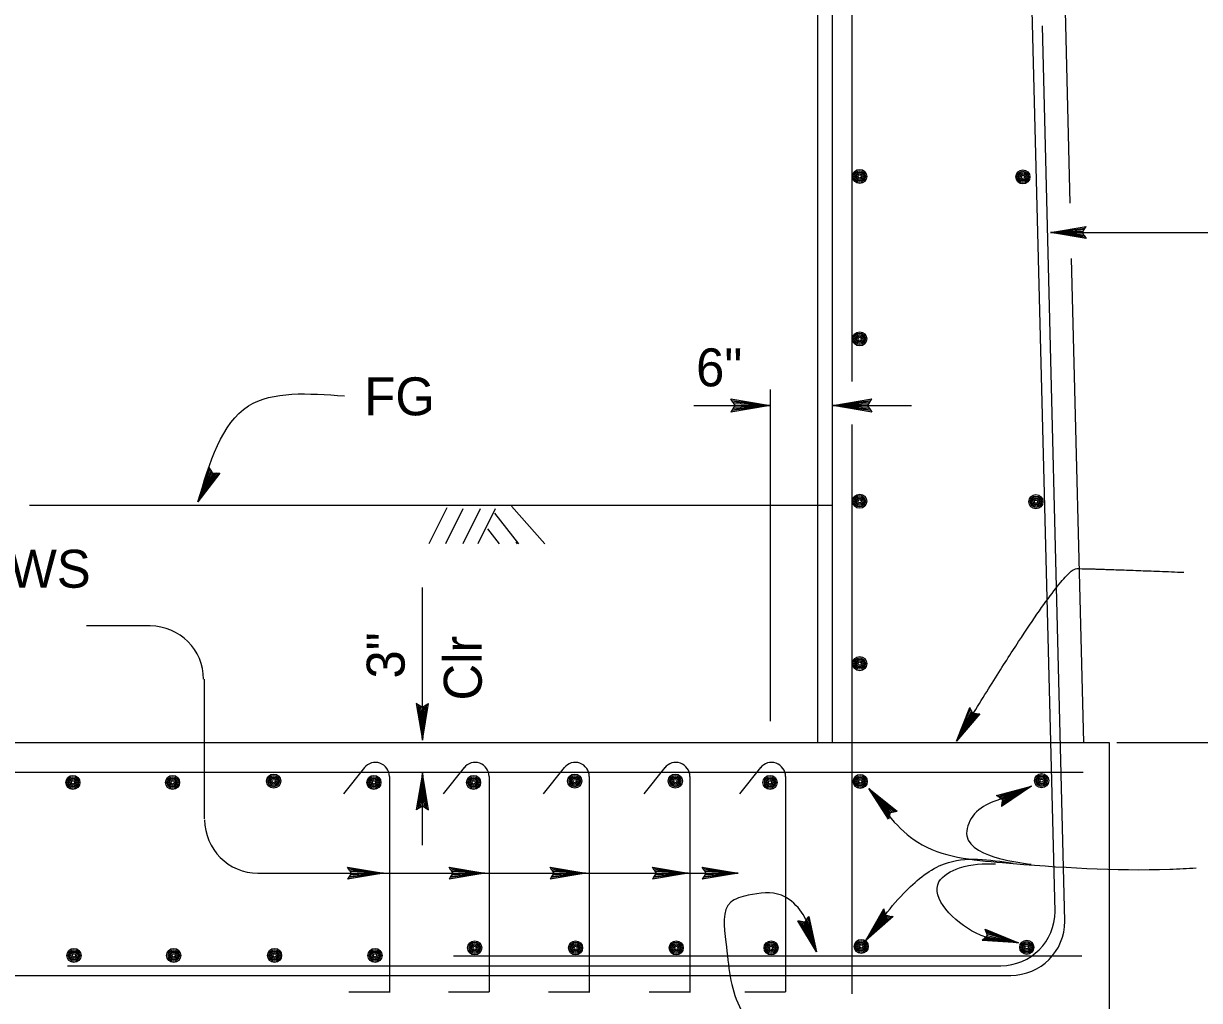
# Model space of a CAD drawing. Extents: x 0 to 2.83, y 0 to 1.83.
# Drawn here: x 1.3427 to 1.7041, y 0.5763 to 0.8766 of the extents above; entities that cross this region are included whole.
import ezdxf

# ---------------------------------------------------------------- set-up
doc = ezdxf.new("R2010")
doc.units = 0
for name, color, linetype in [('14 Ramp Anno', 7, 'Continuous'), ('212 Leaders and Dim Lines', 7, 'Continuous'), ('213 Rebar', 7, 'Continuous'), ('214 Text and Titles', 7, 'Continuous'), ('240 Concrete', 7, 'Continuous'), ('257 Ground Line', 7, 'Continuous')]:
    doc.layers.add(name, color=color, linetype=linetype)

msp = doc.modelspace()

# ---------------------------------------------------------------- linework, layer by layer
at = {"layer": '14 Ramp Anno'}
for p, q in [((1.62942, 0.65604), (1.63353, 0.66634)), ((1.62942, 0.65604), (1.63377, 0.66587)), ((1.63401, 0.66539), (1.62942, 0.65604)), ((1.63401, 0.66539), (1.63353, 0.66634)), ((1.6345, 0.66444), (1.63401, 0.66539)), ((1.63426, 0.66491), (1.62942, 0.65604)), ((1.63665, 0.66445), (1.62942, 0.65604)), ((1.63611, 0.66445), (1.62942, 0.65604)), ((1.6345, 0.66444), (1.62942, 0.65604)), ((1.62942, 0.65604), (1.63558, 0.66444)), ((1.62942, 0.65604), (1.63504, 0.66444)), ((1.63558, 0.66444), (1.6345, 0.66444)), ((1.63558, 0.66444), (1.63665, 0.66445))]:
    msp.add_line(p, q, dxfattribs=at)
at = {"layer": '212 Leaders and Dim Lines'}
for p, q in [((1.6583, 0.81235), (1.6693, 0.81419)), ((1.6583, 0.81235), (1.66901, 0.81373)), ((1.66873, 0.81327), (1.6583, 0.81235)), ((1.66817, 0.81235), (1.66873, 0.81327)), ((1.66873, 0.81327), (1.6693, 0.81419)), ((1.66845, 0.81281), (1.6583, 0.81235)), ((1.6583, 0.81235), (1.7193, 0.81235)), ((1.66817, 0.81235), (1.6583, 0.81235)), ((1.6693, 0.81051), (1.6583, 0.81235)), ((1.6583, 0.81235), (1.66873, 0.81143)), ((1.66901, 0.81097), (1.6583, 0.81235)), ((1.6583, 0.81235), (1.66845, 0.81189)), ((1.66873, 0.81143), (1.66817, 0.81235)), ((1.66873, 0.81143), (1.6693, 0.81051)), ((1.57215, 0.76407), (1.57215, 0.66216)), ((1.54867, 0.75922), (1.57215, 0.75922)), ((1.56072, 0.76022), (1.5601, 0.76123)), ((1.5601, 0.76123), (1.57215, 0.75922)), ((1.57215, 0.75922), (1.5601, 0.7572)), ((1.56041, 0.76073), (1.57215, 0.75922)), ((1.57215, 0.75922), (1.56041, 0.75771)), ((1.57215, 0.75922), (1.56072, 0.76022)), ((1.56072, 0.76022), (1.56134, 0.75922)), ((1.56072, 0.75821), (1.57215, 0.75922)), ((1.56134, 0.75922), (1.56072, 0.75821)), ((1.57215, 0.75922), (1.56103, 0.75972)), ((1.56103, 0.75871), (1.57215, 0.75922)), ((1.56134, 0.75922), (1.57215, 0.75922)), ((1.5914, 0.75922), (1.60345, 0.76123)), ((1.5914, 0.75922), (1.60314, 0.76073)), ((1.60283, 0.76022), (1.5914, 0.75922)), ((1.60252, 0.75972), (1.5914, 0.75922)), ((1.5914, 0.75922), (1.61562, 0.75922)), ((1.60221, 0.75922), (1.5914, 0.75922)), ((1.60345, 0.7572), (1.5914, 0.75922)), ((1.5914, 0.75922), (1.60283, 0.75821)), ((1.60314, 0.75771), (1.5914, 0.75922)), ((1.5914, 0.75922), (1.60252, 0.75871)), ((1.60221, 0.75922), (1.60283, 0.76022)), ((1.60283, 0.75821), (1.60221, 0.75922)), ((1.60283, 0.76022), (1.60345, 0.76123)), ((1.56072, 0.75821), (1.5601, 0.7572)), ((1.60283, 0.75821), (1.60345, 0.7572)), ((1.39629, 0.72957), (1.39978, 0.74016)), ((1.39629, 0.72957), (1.40006, 0.7397)), ((1.40033, 0.73923), (1.39629, 0.72957)), ((1.40061, 0.73877), (1.39629, 0.72957)), ((1.40303, 0.73845), (1.39629, 0.72957)), ((1.4025, 0.73841), (1.39629, 0.72957)), ((1.39629, 0.72957), (1.40196, 0.73838)), ((1.39629, 0.72957), (1.40142, 0.73834)), ((1.40088, 0.7383), (1.39629, 0.72957)), ((1.40033, 0.73923), (1.39978, 0.74016)), ((1.40088, 0.7383), (1.40033, 0.73923)), ((1.40196, 0.73838), (1.40088, 0.7383)), ((1.40196, 0.73838), (1.40303, 0.73845)), ((1.46528, 0.65634), (1.46528, 0.70326)), ((1.39835, 0.63219), (1.39835, 0.67504)), ((1.39835, 0.64931), (1.39835, 0.67504)), ((1.46434, 0.66705), (1.4634, 0.66763)), ((1.4634, 0.66763), (1.46528, 0.65634)), ((1.46387, 0.66734), (1.46528, 0.65634)), ((1.46528, 0.65634), (1.46434, 0.66705)), ((1.46434, 0.66705), (1.46528, 0.66647)), ((1.46528, 0.65634), (1.46481, 0.66676)), ((1.46528, 0.65634), (1.46716, 0.66763)), ((1.46528, 0.65634), (1.46669, 0.66734)), ((1.46622, 0.66705), (1.46528, 0.65634)), ((1.46528, 0.66647), (1.46622, 0.66705)), ((1.46575, 0.66676), (1.46528, 0.65634)), ((1.46528, 0.66647), (1.46528, 0.65634)), ((1.46622, 0.66705), (1.46716, 0.66763)), ((1.67876, 0.65561), (1.88628, 0.65561)), ((1.46528, 0.64618), (1.46339, 0.6349)), ((1.46528, 0.64618), (1.46386, 0.63519)), ((1.46434, 0.63548), (1.46528, 0.64618)), ((1.46481, 0.63577), (1.46528, 0.64618)), ((1.46528, 0.63606), (1.46528, 0.64618)), ((1.46716, 0.6349), (1.46528, 0.64618)), ((1.46528, 0.64618), (1.46622, 0.63548)), ((1.46669, 0.63519), (1.46528, 0.64618)), ((1.46528, 0.64618), (1.46575, 0.63577)), ((1.46528, 0.62408), (1.46528, 0.64095)), ((1.60913, 0.63414), (1.60249, 0.64144)), ((1.60854, 0.63207), (1.60249, 0.64144)), ((1.60249, 0.64144), (1.61125, 0.63455)), ((1.61019, 0.63435), (1.60249, 0.64144)), ((1.60249, 0.64144), (1.60883, 0.63311)), ((1.60868, 0.63259), (1.60249, 0.64144)), ((1.60249, 0.64144), (1.60898, 0.63363)), ((1.60966, 0.63424), (1.60249, 0.64144)), ((1.60249, 0.64144), (1.61072, 0.63445)), ((1.64175, 0.63931), (1.65252, 0.64217)), ((1.6422, 0.63901), (1.65252, 0.64217)), ((1.65252, 0.64217), (1.64264, 0.63871)), ((1.65252, 0.64217), (1.64309, 0.63841)), ((1.65252, 0.64217), (1.64326, 0.63596)), ((1.65252, 0.64217), (1.64333, 0.6365)), ((1.6434, 0.63703), (1.65252, 0.64217)), ((1.64347, 0.63757), (1.65252, 0.64217)), ((1.64354, 0.6381), (1.65252, 0.64217)), ((1.64264, 0.63871), (1.64175, 0.63931)), ((1.64264, 0.63871), (1.64354, 0.6381)), ((1.6434, 0.63703), (1.64326, 0.63596)), ((1.64354, 0.6381), (1.6434, 0.63703)), ((1.46434, 0.63548), (1.46339, 0.6349)), ((1.46528, 0.63606), (1.46434, 0.63548)), ((1.46622, 0.63548), (1.46528, 0.63606)), ((1.46622, 0.63548), (1.46716, 0.6349)), ((1.60883, 0.63311), (1.60854, 0.63207)), ((1.60883, 0.63311), (1.60913, 0.63414)), ((1.60913, 0.63414), (1.61019, 0.63435)), ((1.61019, 0.63435), (1.61125, 0.63455)), ((1.41475, 0.61548), (1.51464, 0.61548)), ((1.44288, 0.6164), (1.44231, 0.61731)), ((1.44231, 0.61731), (1.45331, 0.61548)), ((1.45331, 0.61548), (1.44231, 0.61364)), ((1.44288, 0.61456), (1.44231, 0.61364)), ((1.44259, 0.61685), (1.45331, 0.61548)), ((1.45331, 0.61548), (1.44259, 0.6141)), ((1.45331, 0.61548), (1.44288, 0.6164)), ((1.44288, 0.6164), (1.44344, 0.61548)), ((1.44288, 0.61456), (1.45331, 0.61548)), ((1.44344, 0.61548), (1.44288, 0.61456)), ((1.45331, 0.61548), (1.44316, 0.61594)), ((1.44316, 0.61502), (1.45331, 0.61548)), ((1.44344, 0.61548), (1.45331, 0.61548)), ((1.44695, 0.61548), (1.4539, 0.61548)), ((1.47407, 0.6164), (1.4735, 0.61731)), ((1.4735, 0.61731), (1.4845, 0.61548)), ((1.4845, 0.61548), (1.4735, 0.61364)), ((1.47407, 0.61456), (1.4735, 0.61364)), ((1.47379, 0.61685), (1.4845, 0.61548)), ((1.4845, 0.61548), (1.47379, 0.6141)), ((1.4845, 0.61548), (1.47407, 0.6164)), ((1.47407, 0.6164), (1.47463, 0.61548)), ((1.47407, 0.61456), (1.4845, 0.61548)), ((1.47463, 0.61548), (1.47407, 0.61456)), ((1.4845, 0.61548), (1.47435, 0.61594)), ((1.47435, 0.61502), (1.4845, 0.61548)), ((1.47463, 0.61548), (1.4845, 0.61548)), ((1.50512, 0.6164), (1.50455, 0.61731)), ((1.50455, 0.61731), (1.51555, 0.61548)), ((1.51555, 0.61548), (1.50455, 0.61364)), ((1.50512, 0.61456), (1.50455, 0.61364)), ((1.50483, 0.61685), (1.51555, 0.61548)), ((1.51555, 0.61548), (1.50483, 0.6141)), ((1.51555, 0.61548), (1.50512, 0.6164)), ((1.50512, 0.6164), (1.50568, 0.61548)), ((1.50512, 0.61456), (1.51555, 0.61548)), ((1.50568, 0.61548), (1.50512, 0.61456)), ((1.51555, 0.61548), (1.5054, 0.61594)), ((1.5054, 0.61502), (1.51555, 0.61548)), ((1.50568, 0.61548), (1.51555, 0.61548)), ((1.51525, 0.61548), (1.55281, 0.61548)), ((1.53656, 0.6164), (1.53599, 0.61731)), ((1.53599, 0.61731), (1.54699, 0.61548)), ((1.54699, 0.61548), (1.53599, 0.61364)), ((1.53656, 0.61456), (1.53599, 0.61364)), ((1.53627, 0.61685), (1.54699, 0.61548)), ((1.54699, 0.61548), (1.53627, 0.6141)), ((1.54699, 0.61548), (1.53656, 0.6164)), ((1.53656, 0.6164), (1.53712, 0.61548)), ((1.53656, 0.61456), (1.54699, 0.61548)), ((1.53712, 0.61548), (1.53656, 0.61456)), ((1.54699, 0.61548), (1.53684, 0.61594)), ((1.53684, 0.61502), (1.54699, 0.61548)), ((1.53712, 0.61548), (1.54699, 0.61548)), ((1.55188, 0.6164), (1.55132, 0.61731)), ((1.55132, 0.61731), (1.56232, 0.61548)), ((1.56232, 0.61548), (1.55132, 0.61364)), ((1.55188, 0.61456), (1.55132, 0.61364)), ((1.5516, 0.61685), (1.56232, 0.61548)), ((1.56232, 0.61548), (1.5516, 0.6141)), ((1.56232, 0.61548), (1.55188, 0.6164)), ((1.55188, 0.6164), (1.55245, 0.61548)), ((1.55188, 0.61456), (1.56232, 0.61548)), ((1.55245, 0.61548), (1.55188, 0.61456)), ((1.56232, 0.61548), (1.55217, 0.61594)), ((1.55217, 0.61502), (1.56232, 0.61548)), ((1.55245, 0.61548), (1.56232, 0.61548)), ((1.60162, 0.59473), (1.6071, 0.60444)), ((1.60162, 0.59473), (1.60728, 0.60393)), ((1.60746, 0.60342), (1.6071, 0.60444)), ((1.58174, 0.60062), (1.58068, 0.6008)), ((1.58643, 0.59125), (1.58068, 0.6008)), ((1.58643, 0.59125), (1.58121, 0.60071)), ((1.58174, 0.60062), (1.58643, 0.59125)), ((1.58281, 0.60043), (1.58174, 0.60062)), ((1.58227, 0.60052), (1.58643, 0.59125)), ((1.58345, 0.60129), (1.58281, 0.60043)), ((1.58281, 0.60043), (1.58643, 0.59125)), ((1.58643, 0.59125), (1.58313, 0.60086)), ((1.58345, 0.60129), (1.5841, 0.60215)), ((1.58643, 0.59125), (1.58345, 0.60129)), ((1.58377, 0.60172), (1.58643, 0.59125)), ((1.5841, 0.60215), (1.58643, 0.59125)), ((1.60746, 0.60342), (1.60162, 0.59473)), ((1.60764, 0.60292), (1.60162, 0.59473)), ((1.60782, 0.60241), (1.60162, 0.59473)), ((1.60162, 0.59473), (1.60836, 0.60234)), ((1.60162, 0.59473), (1.60889, 0.60227)), ((1.60943, 0.6022), (1.60162, 0.59473)), ((1.60996, 0.60213), (1.60162, 0.59473)), ((1.60782, 0.60241), (1.60746, 0.60342)), ((1.60889, 0.60227), (1.60782, 0.60241)), ((1.60889, 0.60227), (1.60996, 0.60213)), ((1.63855, 0.59727), (1.63821, 0.59829)), ((1.63821, 0.59829), (1.64851, 0.59402)), ((1.63838, 0.59778), (1.64851, 0.59402)), ((1.64851, 0.59402), (1.63855, 0.59727)), ((1.63855, 0.59727), (1.6389, 0.59625)), ((1.64851, 0.59402), (1.63872, 0.59676)), ((1.63814, 0.59548), (1.63738, 0.59471)), ((1.64851, 0.59402), (1.63738, 0.59471)), ((1.64851, 0.59402), (1.63776, 0.5951)), ((1.6389, 0.59625), (1.63814, 0.59548)), ((1.63814, 0.59548), (1.64851, 0.59402)), ((1.63852, 0.59586), (1.64851, 0.59402)), ((1.6389, 0.59625), (1.64851, 0.59402))]:
    msp.add_line(p, q, dxfattribs=at)
for centre, start, end in [((1.38163, 0.67504), 0, 90), ((1.41475, 0.63187), 180, 270)]:
    msp.add_arc(centre, 0.0164, start, end, dxfattribs=at)
for points in [[(1.39629, 0.72957), (1.41181, 0.75906), (1.4413, 0.76217)], [(1.60249, 0.64144), (1.61752, 0.62494), (1.64354, 0.61871), (1.69505, 0.61669), (1.70311, 0.61706)], [(1.65252, 0.64217), (1.647, 0.63967), (1.63442, 0.63293), (1.63261, 0.62693), (1.64263, 0.61999), (1.65242, 0.61821)], [(1.60162, 0.59473), (1.61403, 0.61009), (1.62576, 0.61834), (1.64684, 0.61853)], [(1.64851, 0.59402), (1.6353, 0.59708), (1.62406, 0.61278), (1.63035, 0.61706), (1.6414, 0.61837)], [(1.58643, 0.59125), (1.58133, 0.60415), (1.57564, 0.60864), (1.56544, 0.60864), (1.56004, 0.60655), (1.55855, 0.59425), (1.56274, 0.57446), (1.57414, 0.56217), (1.58763, 0.55647), (1.60802, 0.54537), (1.6506, 0.54057), (1.70368, 0.54027)]]:
    msp.add_spline(points, degree=3, dxfattribs=at)
for points in [[(1.62942, 0.65604), (1.66157, 0.70907), (1.67116, 0.70907), (1.69936, 0.70794)], [(1.38163, 0.69144), (1.368, 0.69144), (1.36204, 0.69144)]]:
    msp.add_open_spline(points, degree=2, dxfattribs=at)
at = {"layer": '213 Rebar'}
for p, q in [((1.59731, 1.23433), (1.59731, 0.76662)), ((1.65973, 0.60369), (1.64947, 1.01034)), ((1.66277, 0.6007), (1.6559, 0.87587)), ((1.59731, 0.75338), (1.59731, 0.57833)), ((1.44745, 0.64789), (1.44099, 0.63988)), ((1.47809, 0.64789), (1.47164, 0.63988)), ((1.50888, 0.64789), (1.50243, 0.63988)), ((1.53981, 0.64789), (1.53335, 0.63988)), ((1.56921, 0.64789), (1.56276, 0.63988)), ((1.21467, 0.64649), (1.66841, 0.64649)), ((1.42398, 0.64652), (1.44464, 0.64652)), ((1.45514, 0.64516), (1.45514, 0.57876)), ((1.48579, 0.64516), (1.48579, 0.57893)), ((1.51658, 0.64516), (1.51658, 0.57876)), ((1.5475, 0.64516), (1.5475, 0.57876)), ((1.57691, 0.64516), (1.57691, 0.57893)), ((1.47484, 0.59006), (1.66794, 0.59006)), ((1.35625, 0.58702), (1.643, 0.58702)), ((1.21431, 0.58403), (1.64603, 0.58403)), ((1.44264, 0.57897), (1.45514, 0.57897)), ((1.47329, 0.57897), (1.48579, 0.57897)), ((1.50408, 0.57897), (1.51658, 0.57897)), ((1.535, 0.57897), (1.5475, 0.57897)), ((1.56441, 0.57897), (1.57691, 0.57897))]:
    msp.add_line(p, q, dxfattribs=at)
for centre, radius in [((1.59971, 0.8296), 0.00217), ((1.59971, 0.8296), 0.00175), ((1.64985, 0.82946), 0.00217), ((1.59971, 0.8296), 0.00134), ((1.59971, 0.8296), 0.000922), ((1.59971, 0.8296), 0.000506), ((1.64985, 0.82946), 0.00175), ((1.64985, 0.82946), 0.00134), ((1.64985, 0.82946), 0.000922), ((1.64985, 0.82946), 0.000506), ((1.59971, 0.77969), 0.00217), ((1.59971, 0.77969), 0.00175), ((1.59971, 0.77969), 0.00134), ((1.59971, 0.77969), 0.000922), ((1.59971, 0.77969), 0.000506), ((1.59971, 0.72978), 0.00217), ((1.59971, 0.72978), 0.00175), ((1.59971, 0.72978), 0.00134), ((1.59971, 0.72978), 0.000922), ((1.59971, 0.72978), 0.000506), ((1.65386, 0.72963), 0.00217), ((1.65386, 0.72963), 0.00175), ((1.65386, 0.72963), 0.00134), ((1.65386, 0.72963), 0.000922), ((1.65386, 0.72963), 0.000506), ((1.59971, 0.67986), 0.00217), ((1.59971, 0.67986), 0.00175), ((1.59971, 0.67986), 0.00134), ((1.59971, 0.67986), 0.000922), ((1.59971, 0.67986), 0.000506), ((1.35786, 0.64334), 0.00217), ((1.35786, 0.64334), 0.00175), ((1.35786, 0.64334), 0.00134), ((1.35786, 0.64334), 0.000922), ((1.35786, 0.64334), 0.000506), ((1.38851, 0.64334), 0.00217), ((1.38851, 0.64334), 0.00175), ((1.38851, 0.64334), 0.00134), ((1.38851, 0.64334), 0.000922), ((1.38851, 0.64334), 0.000506), ((1.41958, 0.64376), 0.00217), ((1.41958, 0.64376), 0.00175), ((1.41958, 0.64376), 0.00134), ((1.41958, 0.64376), 0.000922), ((1.41958, 0.64376), 0.000506), ((1.45037, 0.64334), 0.00217), ((1.45037, 0.64334), 0.00175), ((1.45037, 0.64334), 0.00134), ((1.45037, 0.64334), 0.000922), ((1.45037, 0.64334), 0.000506), ((1.48102, 0.64334), 0.00217), ((1.48102, 0.64334), 0.00175), ((1.48102, 0.64334), 0.00134), ((1.48102, 0.64334), 0.000922), ((1.48102, 0.64334), 0.000506), ((1.5121, 0.64376), 0.00217), ((1.5121, 0.64376), 0.00175), ((1.5121, 0.64376), 0.00134), ((1.5121, 0.64376), 0.000922), ((1.5121, 0.64376), 0.000506), ((1.54302, 0.64376), 0.00217), ((1.54302, 0.64376), 0.00175), ((1.54302, 0.64376), 0.00134), ((1.54302, 0.64376), 0.000922), ((1.54302, 0.64376), 0.000506), ((1.57214, 0.64334), 0.00217), ((1.57214, 0.64334), 0.00175), ((1.57214, 0.64334), 0.00134), ((1.57214, 0.64334), 0.000922), ((1.57214, 0.64334), 0.000506), ((1.59986, 0.64365), 0.00217), ((1.59986, 0.64365), 0.00175), ((1.59986, 0.64365), 0.00134), ((1.59986, 0.64365), 0.000922), ((1.59986, 0.64365), 0.000506), ((1.65561, 0.64388), 0.00217), ((1.65561, 0.64388), 0.00175), ((1.65561, 0.64388), 0.00134), ((1.65561, 0.64388), 0.000922), ((1.65561, 0.64388), 0.000506), ((1.48137, 0.5925), 0.00217), ((1.48137, 0.5925), 0.00175), ((1.48137, 0.5925), 0.00134), ((1.48137, 0.5925), 0.000922), ((1.48137, 0.5925), 0.000506), ((1.51237, 0.59249), 0.00217), ((1.51237, 0.59249), 0.00175), ((1.51237, 0.59249), 0.00134), ((1.51237, 0.59249), 0.000922), ((1.51237, 0.59249), 0.000506), ((1.5433, 0.59249), 0.00217), ((1.5433, 0.59249), 0.00175), ((1.5433, 0.59249), 0.00134), ((1.5433, 0.59249), 0.000922), ((1.5433, 0.59249), 0.000506), ((1.57248, 0.5925), 0.00217), ((1.57248, 0.5925), 0.00175), ((1.57248, 0.5925), 0.00134), ((1.57248, 0.5925), 0.000922), ((1.57248, 0.5925), 0.000506), ((1.60017, 0.59292), 0.00217), ((1.60017, 0.59292), 0.00175), ((1.60017, 0.59292), 0.00134), ((1.60017, 0.59292), 0.000922), ((1.60017, 0.59292), 0.000506), ((1.65105, 0.59266), 0.00217), ((1.65105, 0.59266), 0.00175), ((1.65105, 0.59266), 0.00134), ((1.65105, 0.59266), 0.000922), ((1.65105, 0.59266), 0.000506), ((1.3582, 0.59017), 0.00217), ((1.3582, 0.59017), 0.00175), ((1.3582, 0.59017), 0.00134), ((1.3582, 0.59017), 0.000922), ((1.3582, 0.59017), 0.000506), ((1.38885, 0.59017), 0.00217), ((1.38885, 0.59017), 0.00175), ((1.38885, 0.59017), 0.00134), ((1.38885, 0.59017), 0.000922), ((1.38885, 0.59017), 0.000506), ((1.41986, 0.59015), 0.00217), ((1.41986, 0.59015), 0.00175), ((1.41986, 0.59015), 0.00134), ((1.41986, 0.59015), 0.000922), ((1.41986, 0.59015), 0.000506), ((1.45072, 0.59017), 0.00217), ((1.45072, 0.59017), 0.00175), ((1.45072, 0.59017), 0.00134), ((1.45072, 0.59017), 0.000922), ((1.45072, 0.59017), 0.000506)]:
    msp.add_circle(centre, radius, dxfattribs=at)
for centre, radius, start, end in [((1.45081, 0.64516), 0.00433, 0, 141.3685), ((1.48146, 0.64516), 0.00433, 0, 141.3685), ((1.51225, 0.64516), 0.00433, 0, 141.3685), ((1.54317, 0.64516), 0.00433, 0, 141.3685), ((1.57257, 0.64516), 0.00433, 0, 141.3685), ((1.64307, 0.60369), 0.01667, 270, 0), ((1.6461, 0.6007), 0.01667, 270, 0)]:
    msp.add_arc(centre, radius, start, end, dxfattribs=at)
at = {"layer": '240 Concrete'}
for p, q in [((1.58668, 1.23763), (1.58668, 0.65561)), ((1.59124, 1.23763), (1.59124, 0.65561)), ((1.6644, 0.8214), (1.65395, 1.23764)), ((1.66856, 0.65561), (1.66482, 0.80437)), ((1.20842, 0.65561), (1.66856, 0.65561)), ((1.66856, 0.65561), (1.67635, 0.65561)), ((1.67635, 0.65561), (1.67635, 0.56402))]:
    msp.add_line(p, q, dxfattribs=at)
at = {"layer": '257 Ground Line'}
for p, q in [((1.34456, 0.72853), (1.59124, 0.72853)), ((1.47276, 0.72778), (1.46723, 0.71671)), ((1.47771, 0.7274), (1.47237, 0.71671)), ((1.48305, 0.7274), (1.47771, 0.71671)), ((1.48762, 0.7274), (1.48228, 0.71671)), ((1.49272, 0.72825), (1.50295, 0.71671)), ((1.48743, 0.72612), (1.49478, 0.71671)), ((1.4853, 0.72127), (1.48887, 0.71671)), ((1.49398, 0.7173), (1.49444, 0.71671))]:
    msp.add_line(p, q, dxfattribs=at)

# ---------------------------------------------------------------- texts
at = {"layer": '212 Leaders and Dim Lines'}
for s, p in [('6"', (1.54941, 0.76509)), ('FG', (1.44743, 0.75618))]:
    msp.add_text(s, height=0.011667, dxfattribs=at).set_placement(p)
for s, p in [('3"', (1.45983, 0.67528)), ('Clr', (1.48353, 0.66852))]:
    msp.add_text(s, height=0.011667, rotation=90, dxfattribs=at).set_placement(p)
at = {"layer": '214 Text and Titles'}
msp.add_text('e BARS    Tot 5 ROWS', height=0.0116667, dxfattribs=at).set_placement((1.20208, 0.70319))

doc.saveas('drawing.dxf')
